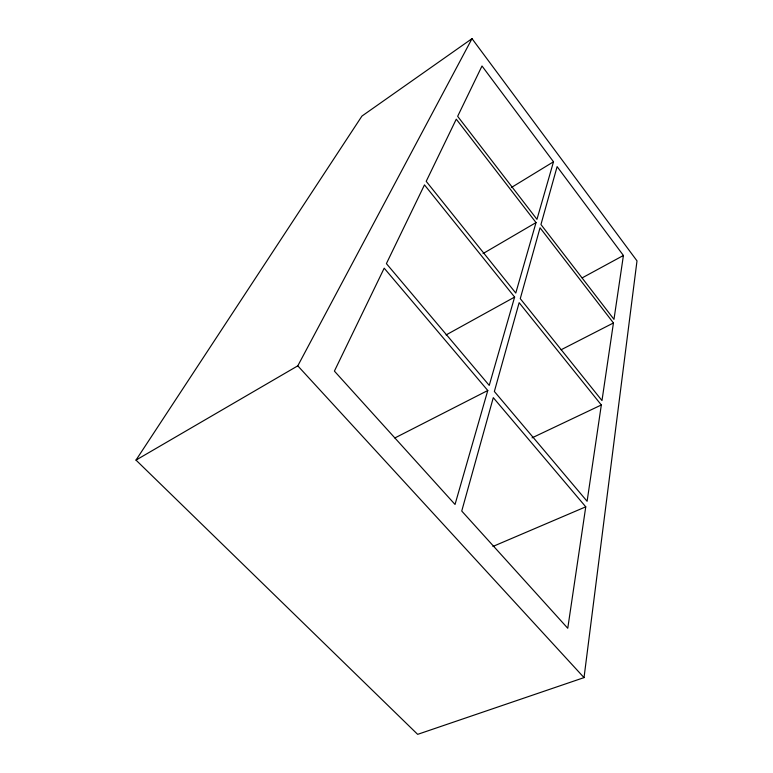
<?xml version="1.0" encoding="UTF-8"?>
<svg xmlns="http://www.w3.org/2000/svg" width="773" height="773" viewBox="0 0 773 773"><rect width="100%" height="100%" fill="white"/><g stroke="black" fill="none" stroke-linecap="round" stroke-linejoin="round"><path stroke-width="1.16" d="M584.03 677.612L637 260.878L472.013 38.65L361.938 116.076L136 460.099L417.652 734.35L584.03 677.612L297.789 365.842L472.013 38.65M585.76 506.827L567.759 628.265L461.742 511.04L493.29 397.66L585.76 506.827L492.932 546.453M601.326 404.975L587.103 501.291L494.362 391.476L519.137 302.687L601.326 404.975L532.056 437.847M613.443 322.959L601.983 400.578L520.268 298.658L540.047 227.784L613.443 322.959L561.13 349.763M623.415 255.476L613.975 319.365L540.955 224.518L557.111 166.63L623.415 255.476L582.185 277.874M487.782 390.5L455.036 504.46L334.4 371.108L384.191 268.183L487.782 390.5L394.858 437.962M514.625 297.074L489.241 385.408L386.394 263.612L424.483 184.892L514.625 297.074L446.098 334.931M536.027 222.576L515.775 293.064L426.203 181.336L456.273 119.168L536.027 222.576L483.038 253.573M553.497 161.789L536.964 219.339L457.655 116.327L482.004 65.995L553.497 161.789L511.359 187.53M136 460.099L297.789 365.842"/></g></svg>
